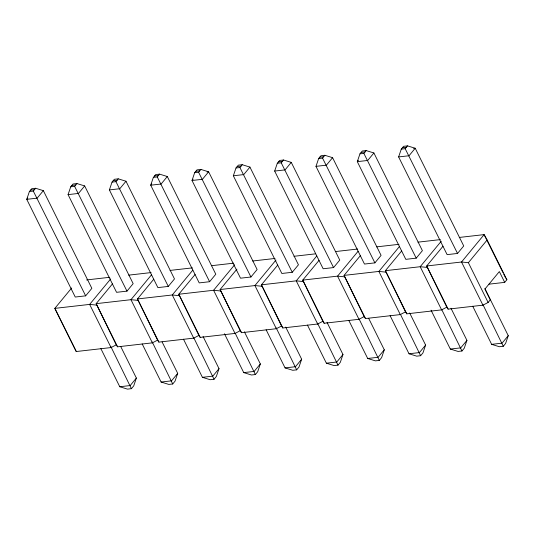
<?xml version="1.0" encoding="UTF-8"?>
<svg xmlns="http://www.w3.org/2000/svg" width="535" height="535" viewBox="0 0 535 535"><rect width="100%" height="100%" fill="white"/><g stroke="black" fill="none" stroke-linecap="round" stroke-linejoin="round"><path stroke-width="0.8" d="M29.405 191.523L26.75 199.334L75.248 297.032L85.66 295.842L91.846 288.352L43.348 190.654L35.631 188.266L31.725 188.715L29.405 191.523L33.31 191.075L35.631 188.266M68.072 194.62L70.727 186.809L73.048 184L76.946 183.559L84.664 185.939L133.161 283.644L126.976 291.134L116.57 292.317L68.072 194.62L78.478 193.436L84.664 185.939M109.387 189.912L112.042 182.101L114.363 179.292L118.268 178.844L125.986 181.231L174.484 278.929L168.298 286.419L157.885 287.609L109.387 189.912L119.8 188.721L125.986 181.231M153.364 177.393L150.709 185.197L199.207 282.901L209.613 281.711L215.799 274.221L167.301 176.523L159.584 174.136L155.685 174.577L153.364 177.393L157.27 176.945L159.584 174.136M194.68 172.678L192.025 180.489L240.523 278.187L250.935 277.003L257.121 269.506L208.623 171.809L200.906 169.428L197 169.869L194.68 172.678L198.585 172.237L200.906 169.428M120.796 346.673L136.378 378.064L133.723 385.875L131.403 388.684L127.497 389.126L119.78 386.745L100.861 348.626M233.347 175.781L236.002 167.97L238.322 165.161L242.228 164.713L249.939 167.101L298.443 264.798L292.257 272.288L281.845 273.479L233.347 175.781L243.759 174.591L249.939 167.101M162.118 341.965L177.7 373.356L175.039 381.161L172.725 383.976L168.819 384.418L161.102 382.03L142.183 343.918M274.662 171.066L277.317 163.255L279.638 160.446L283.543 160.005L291.261 162.386L339.758 260.09L333.572 267.58L323.16 268.764L274.662 171.066L285.075 169.883L291.261 162.386M203.066 336.508L219.016 368.642L216.361 376.453L214.04 379.261L210.135 379.71L202.417 377.322L183.498 339.203M315.984 166.358L318.639 158.547L320.96 155.738L324.865 155.29L332.583 157.678L381.08 255.376L374.895 262.866L364.482 264.056L315.984 166.358L326.397 165.168L332.583 157.678M244.381 331.794L260.338 363.934L257.683 371.745L255.362 374.553L251.457 374.995L243.739 372.614L224.446 333.746M359.961 153.839L357.3 161.644L405.797 259.348L416.21 258.158L422.396 250.668L373.898 152.97L366.181 150.582L362.275 151.024L359.961 153.839L363.86 153.391L366.181 150.582M285.703 327.086L301.653 359.219L298.998 367.03L296.678 369.839L292.772 370.287L285.061 367.899L266.136 329.787M398.622 156.936L401.277 149.125L403.597 146.316L407.503 145.874L415.22 148.255L463.718 245.953L457.532 253.45L447.12 254.633L398.622 156.936L409.034 155.745L415.22 148.255L413.615 148.436M327.019 322.371L342.975 354.511L340.32 362.322L338 365.131L334.094 365.572L326.377 363.191L307.458 325.073M368.709 318.412L384.29 349.803L381.636 357.607L379.315 360.423L375.416 360.864L367.699 358.477L348.773 320.365M409.656 312.955L425.613 345.088L422.958 352.899L420.637 355.708L416.732 356.156L409.014 353.769L390.095 315.65M450.978 308.24L466.928 340.38L464.273 348.191L461.952 351L458.054 351.441L450.336 349.061L431.043 310.193M484.877 288.586L508.25 335.666L505.595 343.477L503.274 346.285L499.369 346.733L491.652 344.346L472.733 306.234M27.813 198.044L26.75 199.334L37.162 198.144L43.348 190.654M70.727 186.809L74.632 186.367L76.946 183.559M112.042 182.101L115.948 181.653L118.268 178.844M151.773 183.913L150.709 185.197L161.115 184.013L167.301 176.523M71.663 287.984L54.831 308.374L76.258 351.528L111.066 347.563L116.255 344.848L117.573 346.82L152.388 342.848L157.571 340.14L158.895 342.106L193.703 338.14L198.893 335.425L200.21 337.398L235.025 333.425L240.208 330.717L241.532 332.69L276.341 328.717L281.53 326.009L282.848 327.975L317.663 324.009L322.852 321.294L324.17 323.267L358.985 319.295L364.168 316.586L365.492 318.552L400.3 314.587L405.49 311.872L406.807 313.844L441.622 309.872L446.805 307.164L448.129 309.136L482.938 305.164L488.127 302.456L490.301 299.821L484.944 289.027L499.342 271.586L504.699 282.373L488.997 284.165M110.685 278.922L89.646 304.402L54.831 308.374L76.258 351.528M193.088 179.198L192.025 180.489L202.437 179.299L208.623 171.809L207.018 171.989M112.457 283.911L96.153 303.659L116.255 344.848M236.002 167.97L239.907 167.522L242.228 164.713M151.479 274.85L130.961 299.694L96.153 303.659L117.573 346.82M153.772 279.203L137.468 298.951L157.571 340.14M277.317 163.255L281.223 162.814L283.543 160.005M192.794 270.135L172.283 294.979L137.468 298.951L158.895 342.106M195.094 274.488L178.79 294.237L198.893 335.425M136.378 378.064L130.192 385.554L119.78 386.745M318.639 158.547L322.545 158.099L324.865 155.29M234.638 264.792L213.599 290.271L178.79 294.237L200.21 337.398M236.938 269.145L220.106 289.529L240.208 330.717M177.7 373.356L171.514 380.846L161.102 382.03M275.96 260.077L254.921 285.563L220.106 289.529L241.532 332.69M358.363 160.36L357.3 161.644L367.712 160.46L373.898 152.97M277.732 265.072L261.428 284.821L281.53 326.009M219.016 368.642L212.83 376.138L202.417 377.322M401.277 149.125L405.182 148.683L407.503 145.874M316.753 256.004L296.243 280.848L261.428 284.821L282.848 327.975M319.054 260.358L302.75 280.106L322.852 321.294M260.338 363.934L254.152 371.424L243.739 372.614M358.069 251.296L337.558 276.14L302.75 280.106L324.17 323.267M360.369 255.65L344.065 275.398L364.168 316.586M301.653 359.219L295.467 366.716L285.061 367.899M399.391 246.582L378.88 271.426L344.065 275.398L365.492 318.552M401.691 250.935L385.387 270.683L405.49 311.872M342.975 354.511L336.789 362.001L326.377 363.191M441.235 241.238L420.196 266.718L385.387 270.683L406.807 313.844M443.007 246.227L426.703 265.975L446.805 307.164M384.29 349.803L378.105 357.293L367.699 358.477M448.129 309.136L426.703 265.975L461.518 262.01L468.386 262.692L487.138 239.981L484.135 234.611L459.264 237.446M425.613 345.088L419.427 352.585L409.014 353.769M504.699 282.373L506.879 279.745L487.138 239.981M466.928 340.38L460.749 347.87L450.336 349.061M508.25 335.666L502.064 343.162L491.652 344.346M30.569 190.119L34.467 189.671M71.884 185.404L75.789 184.963M113.206 180.696L117.105 180.248M154.521 175.988L158.427 175.54M195.843 171.274L199.749 170.832M237.159 166.566L241.064 166.118M278.481 161.851L282.386 161.41M319.796 157.143L323.702 156.695M361.118 152.435L365.024 151.987M402.434 147.72L406.339 147.279M86.563 279.939L109.775 277.29M128.714 275.137L151.091 272.582M170.03 270.422L192.413 267.875M211.352 265.714L233.728 263.16M252.674 261L275.05 258.452M293.989 256.292L315.543 253.837M335.311 251.584L357.688 249.029M376.627 246.869L399.01 244.321M417.949 242.161L440.325 239.606M427.07 267.406L420.196 266.718L441.622 309.872M385.748 272.114L378.88 271.426L400.3 314.587M344.433 276.822L337.558 276.14L358.985 319.295M303.111 281.537L296.243 280.848L317.663 324.009M261.796 286.245L254.921 285.563L276.341 328.717M220.474 290.96L213.599 290.271L235.025 333.425M179.158 295.668L172.283 294.979L193.703 338.14M137.836 300.376L130.961 299.694L152.388 342.848M96.521 305.09L89.646 304.402L111.066 347.563M505.996 278.427L506.879 279.745M405.182 148.683L457.532 253.45M363.86 153.391L416.21 258.158M322.545 158.099L374.895 262.866M281.223 162.814L333.572 267.58M239.907 167.522L292.257 272.288M198.585 172.237L250.935 277.003M157.27 176.945L209.613 281.711M115.948 181.653L168.298 286.419M74.632 186.367L126.976 291.134M33.31 191.075L85.66 295.842M486.348 239.078L484.135 234.611L461.518 262.01L482.938 305.164M487.084 240.569L502.967 272.562M503.709 274.054L505.555 277.772M468.386 262.692L488.127 302.456M483.145 305.044L503.274 346.285M441.823 309.752L461.952 351M400.508 314.466L420.637 355.708M359.186 319.174L379.315 360.423M317.496 323.14L338 365.131M276.174 327.848L296.678 369.839M235.226 333.305L255.362 374.553M193.911 338.02L214.04 379.261M152.221 341.979L172.725 383.976M110.899 346.693L131.403 388.684"/></g></svg>
